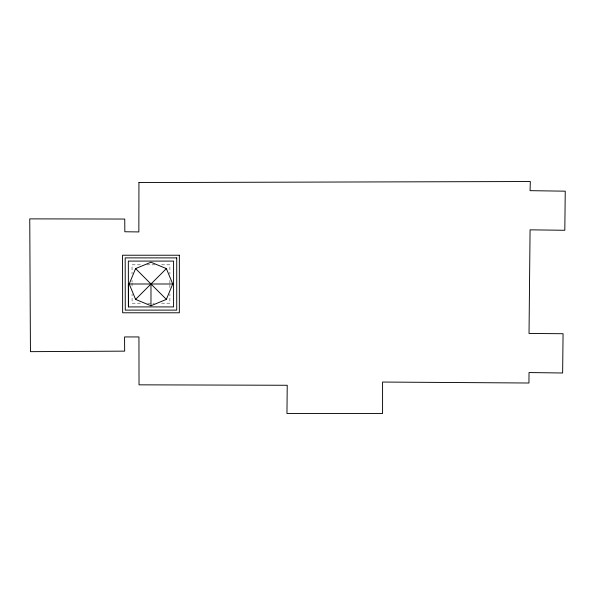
<?xml version="1.0" encoding="UTF-8"?>
<svg xmlns="http://www.w3.org/2000/svg" width="595" height="595" viewBox="0 0 595 595"><rect width="100%" height="100%" fill="white"/><g stroke="black" fill="none" stroke-linecap="round" stroke-linejoin="round"><path stroke-width="0.45" stroke-dasharray="2.98 2.23" d="M140.338 264.82L132.031 264.82L132.045 273.953M146.801 264.82L155.117 264.82M161.58 264.82L169.895 264.82L169.895 273.953M140.383 303.182L132.09 303.182L132.075 294.049M147.761 303.182L154.217 303.182M161.595 303.182L169.895 303.182L169.895 294.049M132.053 280.349L132.06 282.179M132.053 283.094L132.06 287.66M169.895 280.349L169.895 284.001M169.895 284.916L169.895 287.66"/><path stroke-width="0.89" d="M166.369 299.389L172.743 283.993L166.369 268.598L150.974 262.224L135.586 268.598L129.204 283.993L135.586 299.389L150.974 305.763L166.369 299.389L135.586 268.598M150.989 284.008L150.974 305.763M135.586 299.389L166.369 268.598M129.204 283.993L172.743 283.993M128.423 306.916L173.576 306.916L173.576 261.086L128.341 261.086L128.423 306.916L128.379 284.001M138.94 182.561L138.851 231.931L124.831 231.76L124.749 219.049L29.75 218.871L30.449 351.66L124.66 351.139L124.571 336.941L138.94 336.941L139.029 384.831L287.229 385.27L286.961 413.48L382.57 413.48L382.57 382.049L528.94 383.009L529.029 372.559L562.639 372.991L563.071 333.721L529.029 333.46L530.071 229.841L564.811 230.28L565.25 191.181L530.071 190.66L530.331 181.52L138.94 182.561M179.348 255.225L122.555 255.225L122.644 312.784L179.348 312.784L179.348 255.225M176.73 257.888L125.181 257.888L125.27 310.114L176.73 310.114L176.73 257.888"/></g></svg>
